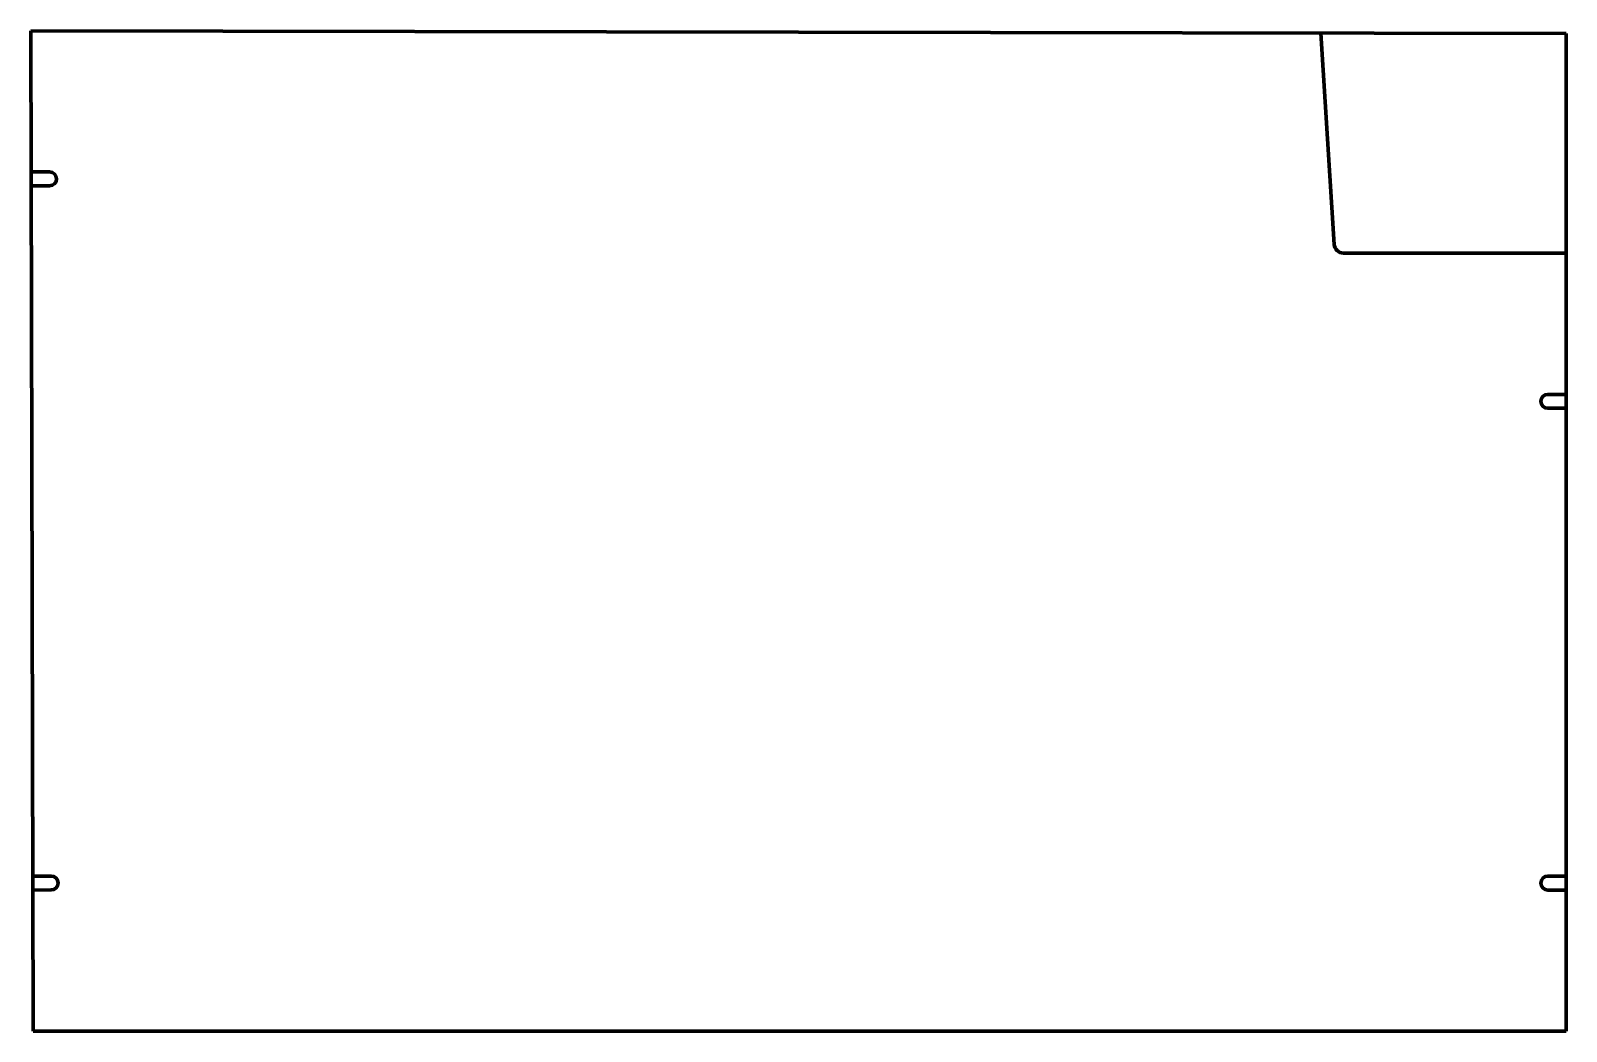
# Model space of a CAD drawing. Header units: inches. Extents: x 0 to 82.9, y 0 to 54.
import ezdxf

# ---------------------------------------------------------------- set-up
doc = ezdxf.new("R2010")
doc.units = ezdxf.units.IN
doc.header["$MEASUREMENT"] = 0
doc.layers.add('1', color=7, linetype='Continuous')

msp = doc.modelspace()

# ---------------------------------------------------------------- linework, layer by layer
at = {"color": 7, "lineweight": 90}
for p, q in [((82.875, 53.851), (0, 54)), ((0, 54), (0.125, 0)), ((82.875, 0), (82.875, 53.851)), ((0.125, 0), (82.875, 0))]:
    msp.add_line(p, q, dxfattribs=at)
at = {"layer": '1', "color": 7, "lineweight": 90}
for p, q in [((70.345, 42.468), (69.625, 53.875)), ((0.018, 46.375), (1.018, 46.377)), ((0.019, 45.625), (1.019, 45.627)), ((82.875, 42), (70.844, 42)), ((82.875, 34.375), (81.875, 34.375)), ((82.875, 33.625), (81.875, 33.625)), ((0.106, 8.375), (1.106, 8.377)), ((82.875, 8.375), (81.875, 8.375)), ((0.107, 7.625), (1.107, 7.627)), ((82.875, 7.625), (81.875, 7.625))]:
    msp.add_line(p, q, dxfattribs=at)
for centre, radius, start, end in [((1.019, 46.002), 0.375, 270.13263, 90.13263), ((70.844, 42.5), 0.5, 183.61388, 270), ((81.875, 34), 0.375, 90, 270), ((1.106, 8.002), 0.375, 270.13263, 90.13263), ((81.875, 8), 0.375, 90, 270)]:
    msp.add_arc(centre, radius, start, end, dxfattribs=at)

doc.saveas('drawing.dxf')
